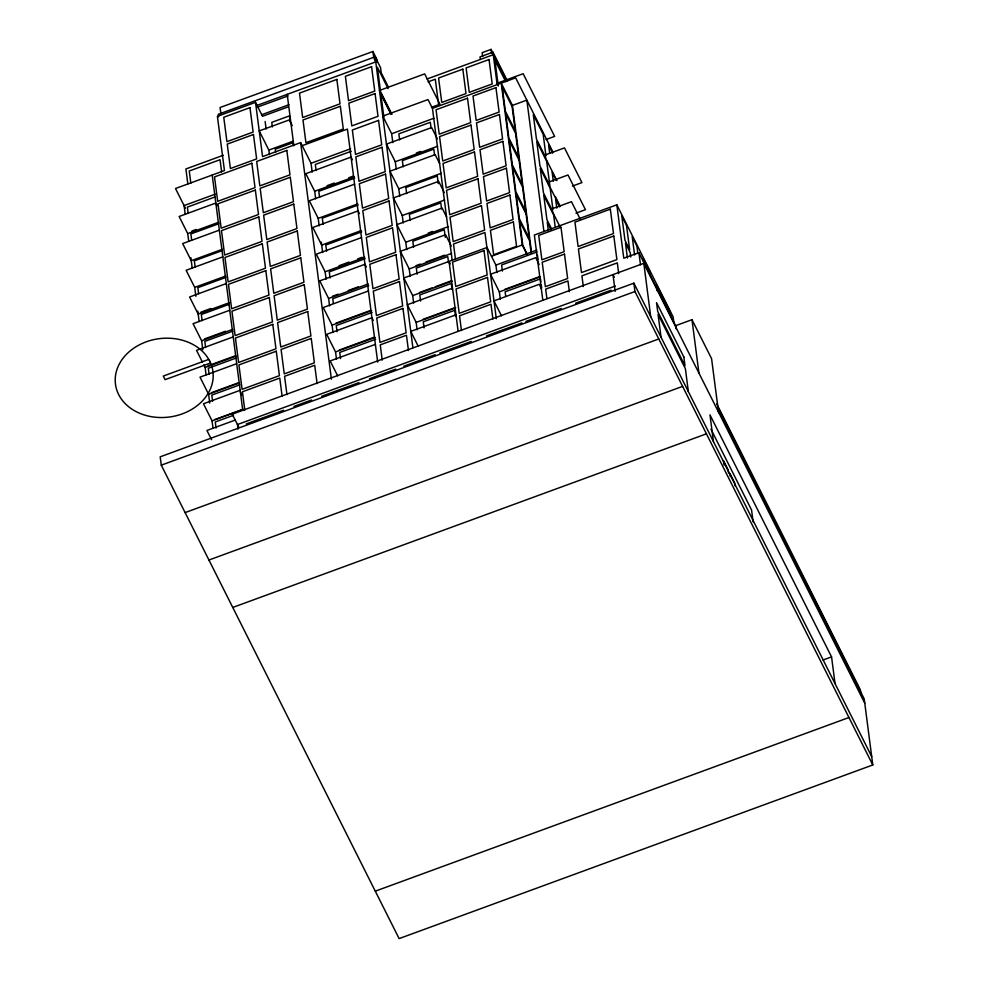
<?xml version="1.0" encoding="UTF-8"?>
<svg xmlns="http://www.w3.org/2000/svg" width="988" height="988" viewBox="0 0 988 988"><rect width="100%" height="100%" fill="white"/><g stroke="black" fill="none" stroke-linecap="round" stroke-linejoin="round"><path stroke-width="1.48" d="M377.181 62.256L376.786 59.206L372.908 51.487L220.077 107.507L220.867 113.62M388.383 87.03L381.22 72.766L380.565 67.678L375.094 56.81L218.274 114.299L218.607 116.831M288.348 106.815L262.512 116.288L255.509 102.344L217.397 116.312L224.449 170.554L175.506 188.498L185.448 208.295M257.053 105.407L375.761 61.886L374.217 58.823M257.843 106.988L287.99 95.935L287.199 94.354L293.844 145.569M261.721 114.707L288.99 104.716M506.251 79.62L491.073 49.4L482.144 52.673L482.638 56.489M507.462 81.09L492.938 52.179L480.02 56.909L480.353 59.453M427.026 79.003L493.259 54.723L506.412 80.88M223.325 155.252L185.892 168.973L187.856 184.027M428.113 81.868L435.3 79.225L438.474 103.654M269.44 154.622L268.847 150.09L293.251 141.148M312.196 172.134L311.047 163.279L300.661 142.605L262.561 156.586L255.509 102.344M302.204 145.668L347.418 129.095L377.688 362.164M431.435 107.322L439.919 104.209L424.692 73.89L379.478 90.464L391.248 113.892M498.347 86.018L496.976 83.301L523.146 73.705L554.626 136.381L546.006 139.555M452.121 259.856L432.448 108.359L515.662 77.842L553.119 152.411M215.149 194.204L184.089 205.59L185.238 214.433M215.372 196.847L187.374 207.109L188.177 213.21M311.047 163.279L350.616 148.78M392.804 142.581L391.656 133.738L434.041 118.202M351.234 151.275L315.32 164.44L316.111 170.541M531.482 252.002L512.439 105.407L526.851 100.121L543.919 231.451M191.944 231.007L196.155 229.463M188.708 241.121L187.732 233.6L218.78 222.214M218.867 223.696L190.869 233.958L191.66 240.072M327.114 185.695L334.29 183.064M348.665 177.803L352.975 176.222M416.343 152.992L420.629 151.411M315.666 198.823L314.69 191.289L354.247 176.79M396.262 169.269L395.286 161.748L437.684 146.199M354.729 178.136L318.803 191.302L319.606 197.402M219.361 230.142L182.657 243.591L191.252 260.684L222.3 249.309M354.581 184.2L309.355 200.774L318.21 218.385L319.173 225.807M222.349 250.557L194.352 260.82L195.142 266.921M318.21 218.385L357.767 203.886M399.769 196.254L398.806 188.832L441.204 173.295M358.212 204.985L322.298 218.15L323.088 224.264M222.819 256.843L186.127 270.292L194.71 287.385L195.871 296.289M194.71 287.385L225.77 276.01M225.844 277.406L197.847 287.681L198.637 293.782M361.238 230.587L321.68 245.086L312.826 227.475L358.039 210.901L359.41 213.606M403.24 222.955L402.277 215.532L444.662 199.996M361.694 231.847L325.781 245.012L326.583 251.113M226.289 283.544L189.597 296.993L198.18 314.085L229.241 302.711M361.509 237.589L316.296 254.175L325.138 271.786L326.102 279.196M201.009 312.097L210.815 308.503M229.327 304.267L201.33 314.53L202.12 320.643M339.008 265.747L349.073 262.055M357.693 258.893L362.003 257.312M428.236 233.032L432.522 231.464M325.138 271.786L364.708 257.275M406.71 249.655L405.747 242.233L448.132 226.697M365.19 258.708L329.276 271.873L330.066 277.974M229.759 310.244L193.068 323.694L201.651 340.786L202.812 349.678M572.435 186.077L581.92 182.607L564.481 147.891L544.166 155.338L556.911 180.705M204.504 338.946L225.499 331.252M201.651 340.786L232.699 329.399M232.822 331.128L204.825 341.391L205.615 347.492M332.45 296.289L338.192 294.177M348.245 290.497L358.298 286.804M415.997 265.661L420.283 264.08M426.001 261.993L444.588 255.176M329.572 305.897L328.609 298.487L368.178 283.976M410.168 276.344L409.217 268.934L451.602 253.397M368.672 285.557L332.758 298.722L333.351 303.304M233.217 336.908L196.526 350.357L202.478 362.201M575.955 213.173L585.439 209.691L568.001 174.987L547.685 182.434L559.751 206.467M368.438 290.966L323.224 307.54L332.079 325.151L333.042 332.586M496.865 272.527L495.902 265.093L487.047 247.482L403.833 277.986L412.675 295.61L413.639 303.044M673.902 322.94L673.112 316.839L616.833 204.812L534.347 235.045L542.82 300.315M208.69 359.422L163.304 376.058L165.107 379.664L210.506 363.016M491.468 256.287L522.269 244.999L501.249 83.128L512.439 105.407M207.986 365.807L234.588 356.051M206.084 374.897L205.121 367.45L236.169 356.075M236.305 357.977L208.307 368.252L209.098 374.353M335.932 323.138L370.414 310.504M419.48 292.51L432.349 287.792M435.214 286.755L450.936 280.987M332.079 325.151L371.636 310.652M412.675 295.61L452.245 281.098M495.902 265.093L536.793 250.1M372.167 312.418L336.253 325.583L337.044 331.684M537.015 251.977L501.632 264.957L502.423 271.058M236.7 363.683L200.008 377.132L208.592 394.224L209.74 403.104M452.516 288.187L407.303 304.761L416.158 322.384L417.109 329.77M211.481 392.668L238.083 382.912M208.592 394.224L239.639 382.85M239.8 384.838L211.79 395.101L212.593 401.202M339.415 349.999L373.896 337.365M422.975 319.371L454.431 307.836M504.806 289.373L538.781 276.924M336.513 359.323L335.55 351.926L375.119 337.427M416.158 322.384L455.715 307.873M500.336 299.265L499.372 291.868L540.35 276.85M375.65 339.279L339.736 352.444L340.527 358.545M240.158 390.309L203.466 403.759L212.049 420.851L213.013 428.273M375.378 344.367L330.165 360.941L337.649 375.848M455.974 314.814L410.761 331.388L418.245 346.294M676.014 328.757L675.619 325.707L638.927 252.656L623.774 258.214L616.833 204.812M214.964 419.517L242.962 409.254M212.049 420.851L243.097 409.477M233.477 415.293L215.285 421.962L216.076 428.063M235.156 420.11L206.924 430.459L211.556 439.66M615.302 286.026L237.466 424.544L238.059 429.113M246.308 423.914L283.667 410.23M293.868 406.488L311.566 399.992M321.668 396.287L359.014 382.603M369.5 378.75L395.719 369.142M403.746 366.202L435.202 354.68M439.784 352.988L471.239 341.465M486.528 335.858L521.911 322.891M525.838 321.446L561.233 308.466M575.646 303.193L611.029 290.213M871.712 756.61L633.876 283.173L160.192 456.827L161.279 465.163L399.115 938.6L872.787 764.959L864.216 698.924L718.362 408.6L718.918 412.885M161.279 465.163L634.951 291.522L633.876 283.173M675.619 325.707L691.995 319.692L711.582 358.669L718.511 412.07M185.114 512.599L658.786 338.958M208.937 560.023L682.609 386.382M232.76 607.459L706.445 433.818M822.955 660.046L831.563 656.897L709.977 414.861L713.435 441.562M375.292 891.164L848.964 717.523M716.769 403.931L860.338 689.735L860.709 692.514M864.772 703.209L643.781 263.314L232.254 414.182L238.837 427.273M710.928 429.125L751.572 510.03L753.115 521.899M634.951 291.522L872.787 764.959M552.588 153.115L548.636 145.248L549.624 152.868M614.289 277.196L612.992 274.602L615.166 291.386M580.178 219.04L571.459 201.688L551.156 209.135L559.875 226.487M545.685 157.475L536.459 139.098L533.285 114.682L543.178 134.368L545.944 155.733M556.083 179.977L552.131 172.097L553.317 181.261M505.671 81.572L494.939 60.194L498.113 84.61M555.293 196.513L559.912 205.702M559.566 206.838L555.614 198.959L556.8 208.11M552.663 211.185L543.437 192.808L540.263 168.392L550.155 188.078L552.922 209.444M551.539 228.858L546.92 219.669L543.746 195.254L553.638 214.939L555.219 227.141M551.193 229.982L547.241 222.102L548.426 231.266M539.176 264.525L535.743 257.683L490.53 274.256L499.372 291.868M527.431 254.694L522.825 245.506L519.651 221.09L529.543 240.776L531.124 252.99M522.269 244.999L526.703 253.805M541.288 288.447L539.201 284.309L493.988 300.883L501.472 315.79M432.448 108.359L428.014 99.553L382.801 116.127L391.656 133.738M437.351 138.876L431.657 127.551L386.444 144.125L395.286 161.748M439.598 163.452L435.177 154.647L389.964 171.22L398.806 188.832M444.328 192.672L438.647 181.347L393.434 197.921L402.277 215.532M388.111 88.636L377.379 67.258L380.553 91.674M446.539 216.854L442.105 208.048L396.892 224.622L405.747 242.233M381.22 93.008L391.952 114.386M390.927 114.151L380.862 94.107L383.85 117.078M451.269 246.074L445.576 234.749L400.362 251.323L409.217 268.934M450.306 263.932L449.046 261.412L458.099 331.128M352.42 159.809L351.061 157.104L305.835 173.678L314.69 191.289M366.338 267.007L364.98 264.29L319.766 280.876L328.609 298.487M292.25 125.624L289.373 119.869L259.227 130.922L268.847 150.09M373.279 320.445L371.92 317.741L326.707 334.315L335.55 351.926M217.162 205.677L215.841 203.046L179.137 216.496L187.732 233.6M240.417 392.273L241.727 394.879M203.8 364.831L205.121 367.45M831.563 656.897L835.033 683.597M735.047 485.861L734.664 482.873L729.984 473.548L730.367 476.537M728.539 472.906L728.156 469.918L723.475 460.593L724.056 465.076M691.995 319.692L698.936 373.094M688.364 391.656L685.388 368.709L658.057 314.32L661.046 337.254M670.864 316.987L670.272 312.406L656.217 284.433L657.008 290.546M650.302 276.06L649.709 271.49L643.2 258.535L650.721 316.716M638.927 252.656L640.508 264.858M637.878 253.607L636.89 245.975L632.209 236.651L634.592 254.953M630.752 256.954L630.171 252.496L625.478 243.172L627.417 258.041M618.686 273.553L617.302 262.87L581.92 275.85L583.303 286.532M569.347 291.645L567.964 280.963L545.685 289.126L546.87 298.29M537.423 255.04L538.015 259.609M540.905 281.889L540.51 278.838L505.127 291.806L505.72 296.388M541.301 284.939L541.696 287.99M492.938 52.179L496.976 83.301M491.073 49.4L491.567 53.216M487.047 247.482L496.297 318.679M487.133 249.297L484.947 232.501L453.504 244.036L455.48 259.301M492.901 319.013L490.987 304.267L459.544 315.802L461.458 330.535M431.114 128.391L430.323 122.277L398.868 133.812L399.658 139.913M434.609 155.24L433.818 149.139L402.363 160.674L403.153 166.774M438.289 183.62L437.301 176L405.846 187.522L406.636 193.636M441.587 208.962L440.784 202.849L409.341 214.384L410.131 220.485M445.267 237.342L444.279 229.71L412.823 241.245L413.614 247.346M448.564 262.672L447.762 256.571L416.306 268.094L417.109 274.207M452.047 289.533L451.257 283.42L419.801 294.955L420.592 301.056M455.53 316.382L454.739 310.281L423.284 321.816L424.074 327.917M375.094 56.81L412.885 347.702M372.908 51.487L373.699 57.588M408.439 350.518L406.463 335.253L380.244 344.861L382.233 360.126M321.285 242.122L322.644 252.496M300.661 142.605L331.4 379.219M290.262 121.969L289.459 115.868L271.774 122.351L272.367 126.933M293.337 145.668L292.954 142.717L275.257 149.213L275.64 152.152M317.099 383.579L314.715 365.264L284.569 376.317L286.952 394.632M265.142 121.512L266.118 129.033M282.136 396.398L279.765 378.083L242.406 391.779L244.789 410.082M221.633 171.924L220.052 159.71L189.251 171.01L190.832 183.212M212.198 175.037L242.702 409.884M190.857 257.683L192.215 268.106M197.798 311.121L199.144 321.508M249.964 107.643L223.757 117.251L226.931 141.667L253.138 132.059L249.964 107.643M336.846 79.423L299.5 93.119L302.661 117.535L340.02 103.839L336.846 79.423M371.574 66.69L345.368 76.298L348.542 100.714L374.748 91.106L371.574 66.69M253.459 134.504L227.24 144.112L230.414 168.528L256.633 158.92L253.459 134.504M340.341 106.272L302.983 119.968L305.934 142.717L343.293 129.02L340.341 106.272M375.07 93.551L348.85 103.16L351.814 125.908L378.021 116.3L375.07 93.551M462.829 69.148L438.573 78.027L441.747 102.443L465.99 93.564L462.829 69.148M489.035 59.527L466.101 67.937L469.275 92.353L492.209 83.955L489.035 59.527M251.854 163.23L214.507 176.914L217.681 201.33L255.028 187.646L251.854 163.23M286.816 150.411L256.67 161.464L259.844 185.88L289.978 174.827L286.816 150.411M378.552 120.4L352.346 130.008L355.519 154.424L381.726 144.816L378.552 120.4M495.939 87.636L473.005 96.046L476.179 120.462L499.113 112.052L495.939 87.636M467.509 98.22L436.054 109.754L439.228 134.17L470.683 122.636L467.509 98.22M255.349 190.079L217.99 203.775L221.164 228.191L258.51 214.495L255.349 190.079M290.299 177.272L260.153 188.313L263.327 212.729L293.473 201.688L290.299 177.272M382.047 147.261L355.828 156.87L359.002 181.286L385.221 171.677L382.047 147.261M499.434 114.497L476.5 122.895L479.662 147.311L502.596 138.913L499.434 114.497M471.004 125.081L439.549 136.603L442.723 161.019L474.166 149.497L471.004 125.081M258.831 216.94L221.485 230.636L224.647 255.052L262.005 241.356L258.831 216.94M293.782 204.121L263.648 215.174L266.809 239.59L296.956 228.537L293.782 204.121M385.53 174.123L359.323 183.731L362.497 208.147L388.704 198.539L385.53 174.123M502.917 141.346L479.983 149.756L483.157 174.172L506.091 165.762L502.917 141.346M474.487 151.93L443.032 163.465L446.206 187.881L477.661 176.346L474.487 151.93M262.326 243.789L224.968 257.485L228.142 281.901L265.488 268.217L262.326 243.789M297.277 230.982L267.131 242.035L270.304 266.451L300.451 255.398L297.277 230.982M389.025 200.972L362.806 210.58L365.98 234.996L392.187 225.388L389.025 200.972M506.412 168.207L483.465 176.617L486.639 201.033L509.573 192.623L506.412 168.207M477.982 178.791L446.527 190.326L449.688 214.742L481.144 203.207L477.982 178.791M265.809 270.65L228.463 284.346L231.624 308.762L268.983 295.066L265.809 270.65M300.76 257.843L270.626 268.884L273.787 293.3L303.934 282.259L300.76 257.843M392.508 227.833L366.301 237.441L369.463 261.857L395.682 252.249L392.508 227.833M509.894 195.068L486.961 203.466L490.134 227.882L513.068 219.484L509.894 195.068M481.465 205.652L450.009 217.175L453.183 241.591L484.639 230.068L481.465 205.652M269.292 297.512L231.945 311.208L235.119 335.624L272.466 321.927L269.292 297.512M304.255 284.692L274.108 295.745L277.282 320.161L307.429 309.108L304.255 284.692M395.99 254.682L369.784 264.302L372.958 288.718L399.164 279.11L395.99 254.682M513.377 221.917L490.443 230.328L493.617 254.743L516.551 246.333L513.377 221.917M272.787 324.36L235.428 338.057L238.602 362.473L275.961 348.789L272.787 324.36M307.737 311.553L277.591 322.607L280.765 347.023L310.911 335.969L307.737 311.553M399.485 281.543L373.279 291.151L376.44 315.567L402.659 305.959L399.485 281.543M484.021 250.557L452.566 262.092L455.727 286.508L487.183 274.973L484.021 250.557M560.986 227.252L538.707 235.416L541.881 259.832L564.16 251.668L560.986 227.252M610.325 209.16L574.942 222.127L578.116 246.543L613.499 233.576L610.325 209.16M276.269 351.222L238.923 364.918L242.097 389.334L279.443 375.638L276.269 351.222M311.232 338.415L281.086 349.456L284.26 373.872L314.394 362.831L311.232 338.415M402.968 308.404L376.761 318.013L379.935 342.428L406.142 332.82L402.968 308.404M487.504 277.418L456.048 288.941L459.222 313.357L490.678 301.834L487.504 277.418M564.481 254.101L542.19 262.277L545.364 286.693L567.643 278.517L564.481 254.101M613.82 236.021L578.425 248.988L581.487 272.577L616.883 259.597L613.82 236.021M209.752 361.163L206.998 356.606A49.153 39.508 -7.4 0 0 124.476 356.47A49.153 39.508 -7.4 0 0 154.993 417.195A49.153 39.508 -7.4 0 0 211.716 366.005L209.752 361.163M626.478 225.252L621.798 215.927L624.972 240.343L629.652 249.668L626.478 225.252M683.869 357.039L656.538 302.637L657.687 311.393L685.005 365.795L683.869 357.039M546.66 161.217L536.768 141.531L539.942 165.947L549.834 185.633L546.66 161.217M512.093 106.494L502.213 86.808L505.387 111.224L515.267 130.91L512.093 106.494M515.588 133.343L505.695 113.657L508.869 138.085L518.762 157.759L515.588 133.343M519.071 160.204L509.191 140.518L512.352 164.934L522.244 184.62L519.071 160.204M522.566 187.065L512.673 167.38L515.847 191.796L525.74 211.481L522.566 187.065M526.048 213.914L516.156 194.228L519.33 218.644L529.222 238.33L526.048 213.914"/></g></svg>
